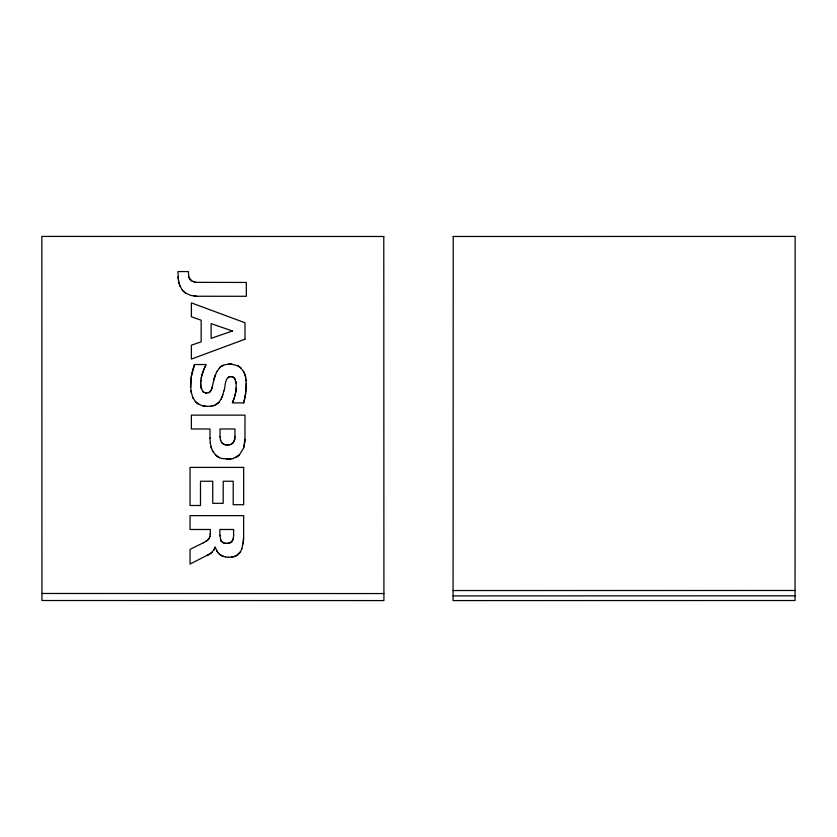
<?xml version="1.0" encoding="UTF-8"?>
<svg xmlns="http://www.w3.org/2000/svg" width="837" height="837" viewBox="0 0 837 837"><rect width="100%" height="100%" fill="white"/><g stroke="black" fill="none" stroke-linecap="round" stroke-linejoin="round"><path stroke-width="1.26" d="M243.63 538.191L243.651 515.644L190.041 515.644L190.041 529.486L210.317 529.486L210.286 534.424M246.319 384.675L246.329 383.712M233.607 535.554L233.607 529.486L219.859 529.486L219.859 535.69M244.969 439.467L244.99 415.131L191.38 415.131L191.38 428.973L209.982 428.973L209.993 438.504M200.713 384.016L200.901 380.333M234.946 436.872L234.956 428.973L220.026 428.973L220.026 436.935M233.607 535.303L233.356 538.39M210.317 533.42L209.888 536.643M234.956 436.621L234.81 438.682M243.63 538.076L241.956 548.706M246.277 386.579L246.298 386.003M243.577 539.562L243.609 538.944M244.969 439.352L243.557 448.098L239.256 455.098A14.177 14.177 0 0 1 235.741 457.557L235.511 457.661M246.204 387.929L246.12 389.09M236.201 388.525L236.243 387.981M243.494 540.88L243.536 540.283M200.775 381.745L200.828 381.097M236.149 389.184L236.097 382.959L234.894 378.92M234.862 438.232L234.622 439.613A7.533 7.533 0 0 1 234.276 440.733L234.13 441.089M245.994 390.46L245.858 391.643M243.379 542.146L243.441 541.581M236.16 389.1L235.521 393.202M236.034 390.251L236.097 389.686M200.89 380.416L201.759 375.656M244.645 443.359L244.718 442.794M243.138 543.998L243.211 543.454M245.691 393.024L244.383 399.95A71.344 71.344 0 0 1 243.912 401.896L243.651 402.879L232.32 402.879L232.853 401.645M233.418 537.982L233.157 539.248M235.856 391.413L235.95 390.848M201.183 378.376L201.298 377.717M244.331 445.2L244.425 444.656M235.657 392.553L235.752 392.019M234.716 439.195L233.481 442.25L231.232 444.227M223.824 391.078C225.77 387.207 224.18 376.817 230.897 376.629M214.115 379.056L211.635 389.09M234.025 398.548L235.532 393.17M235.27 394.332L235.396 393.788M201.445 377.016L201.581 376.399M214 379.548L214.251 378.46M223.845 390.984L222.778 394.98M210.003 536.214L209.449 537.783M233.251 538.882L232.958 539.855M214.23 378.565L216.752 371.618M201.748 375.687L203.82 369.535M201.947 374.986L202.115 374.359M212.316 386.987L212.169 387.51A22.672 22.672 0 0 1 211.792 388.661M222.788 394.938L220.958 399.354M215.004 375.803L215.297 374.945M214.889 547.67L214.324 549.093A10.567 10.567 0 0 1 213.728 550.139L213.54 550.422M234.046 398.506L232.801 401.781M233.596 399.762L233.795 399.197M222.265 396.435L221.742 397.732M211.677 388.975L211.311 389.864M241.966 548.685L240.355 551.939M203.276 370.917L203.527 370.268M233.115 400.986L233.345 400.421M232.989 539.771L230.321 542.774M203.799 369.588L205.525 365.811M204.144 368.793L205.086 366.721M208.675 392.679L208.852 392.595A3.955 3.955 0 0 0 209.512 392.218L211.363 389.739M205.452 365.968L206.184 364.534L194.519 364.534L191.464 375.782L190.7 386.767M209.501 537.699L208.727 538.955M216.616 371.879L220.079 367.276A13.204 13.204 0 0 1 220.947 366.585L224.588 364.786L228.899 364.085A22.923 22.923 0 0 1 231.629 364.158L237.541 365.706A13.444 13.444 0 0 1 240.889 368.029L244.006 372.298M221.104 399.071L219.074 402.137A11.268 11.268 0 0 1 216.03 404.616L215.82 404.721M232.466 540.901L232.393 541.037A4.447 4.447 0 0 1 231.096 542.355M210.788 390.858L210.61 391.12A4.394 4.394 0 0 1 210.024 391.81A4.258 4.258 0 0 1 208.737 392.647L206.32 393.045M240.522 551.688L236.641 555.444M208.915 538.704L207.827 539.928M239.821 552.671L239.141 553.477A10.86 10.86 0 0 1 236.85 555.329L236.044 555.768M233.136 442.7L233.021 442.846A5.985 5.985 0 0 1 231.347 444.175L229.045 444.918M219.137 402.063L214.711 405.244M212.054 552.158L214.042 549.627A9.605 9.605 0 0 0 215.088 546.927L216.94 551.112M219.315 368.008L219.556 367.767A12.136 12.136 0 0 1 223.322 365.256M208.089 539.677L206.634 540.89M239.392 454.962L233.01 458.592M212.179 552.033L210.642 553.351M211.133 552.964L209.909 553.885M210.139 553.728L190.041 564.075L190.041 549.354L203.579 542.669M206.739 540.807L205.818 541.424M206.195 541.183L203.339 542.784M209.417 554.23L209.114 554.429A30.571 30.571 0 0 1 207.66 555.308L207.314 555.506M230.719 542.575L226.597 543.412M236.191 555.695L234.527 556.396M235.636 555.967L233.837 556.615A13.643 13.643 0 0 1 232.634 556.908L231.336 557.107M214.827 405.202L213.309 405.736M213.738 405.6L211.112 406.196M233.533 458.435L230.238 459.126M234.036 556.563L232.435 556.95M211.583 406.123L207.042 406.374M231.88 557.034L228.124 557.243M230.813 459.053L221.721 458.519M227.298 445.022L229.202 444.886M230.489 376.629L231.504 376.671M206.739 393.045L205.724 393.003M228.731 364.095L231.776 364.168M227.779 445.022L225.687 444.865M227.089 543.401L225.687 543.37M453.079 590.545L795.066 590.472M41.934 593.475L383.88 593.559M453.079 595.902L795.066 595.818M196.632 296.256L246.329 296.288L246.329 282.446L196.214 282.362M226.388 459.262L227.298 459.283M228.187 557.243L225.708 557.003M196.705 296.267L191.129 295.513L185.751 293.222A14.574 14.574 0 0 1 182.351 290.146L179.809 285.647M226.063 543.391L224.839 543.255M192.96 397.847L195.555 401.76A13.057 13.057 0 0 0 198.149 403.905L202.177 405.652L207.105 406.374M195.356 296.183L195.921 296.225M194.132 296.068L194.665 296.12M196.266 282.362L192.207 281.19L189.444 278.376A6.78 6.78 0 0 1 189.172 277.779L189.005 277.34M205.316 406.238L204.856 406.186A21.856 21.856 0 0 1 203.255 405.914L202.826 405.819M225.184 543.318L222.862 542.627M231.389 376.66L232.78 377.016A3.756 3.756 0 0 1 233.575 377.456L234.684 378.586M203.381 391.988L205.839 393.013M225.383 556.94L223.301 556.385M225.812 444.886L224.86 444.667M225.226 444.761L223.657 444.165A6.068 6.068 0 0 1 221.972 442.836L221.407 442.093M223.803 543.004L220.999 540.88M232.445 376.891L232.623 376.943A4.227 4.227 0 0 1 234.161 377.947L235.166 379.423M212.839 451.331L215.716 455.098A14.156 14.156 0 0 0 219.242 457.557L221.742 458.519M217.484 551.939L218.593 553.299A13.225 13.225 0 0 0 219.242 553.937L220.874 555.203A10.337 10.337 0 0 0 221.617 555.632L223.469 556.438M223.866 444.269L221.889 442.731M222.527 542.428L222.401 542.355A4.447 4.447 0 0 1 221.083 541.026L219.859 535.303M198.348 404.03L195.324 401.498M185.845 293.285L182.225 289.989M203.663 392.208L202.972 391.632M240.941 368.081L238.461 366.208A12.45 12.45 0 0 0 237.331 365.612M215.664 455.035L218.279 457.023A13.089 13.089 0 0 0 219.461 457.661M203.046 391.706L202.502 391.067M202.711 391.339L200.89 386.652M221.617 442.396L220.434 439.917M217.128 551.405L217.526 551.991M217.16 551.457L216.563 550.453M243.483 371.335L245.063 374.945M212.441 450.568L212.985 451.582M193.242 398.422L192.604 397.031M212.535 450.777L211.322 447.764M180.06 286.285L178.312 279.537L177.999 271.565L188.451 271.565L188.628 275.865M192.719 397.293L191.213 391.998M244.864 374.348L245.325 375.792M211.52 448.391L211.05 446.864M220.591 440.419L220.026 436.621M201.372 388.786L201.309 388.588A15.913 15.913 0 0 1 201.068 387.667L201.026 387.426M245.251 375.541L246.099 379.862M211.123 447.136L210.233 442.564M235.867 381.546L235.95 381.996A19.22 19.22 0 0 1 236.097 382.886L236.128 383.147M191.349 392.752L191.045 390.931M178.553 281.096L178.417 280.322M188.607 275.729L189.392 278.271A6.801 6.801 0 0 0 191.84 280.981M210.328 443.307L209.982 438.086M191.087 391.266L190.69 386.391M200.922 386.82L200.775 385.554M246.057 379.538L246.193 380.877M200.828 386.077L200.723 384.664M246.172 380.626L245.659 393.223A81.963 81.963 0 0 1 243.64 402.879M200.702 383.733L200.734 384.821M229.328 543.129A9.416 9.416 0 0 1 228.375 543.307M220.811 540.535A7.219 7.219 0 0 1 220.445 539.645M222.945 556.26A11.854 11.854 0 0 1 218.164 552.828M244.938 440.199A32.842 32.842 0 0 1 244.791 442.103M244.195 445.818A21.647 21.647 0 0 1 243.766 447.429M229.652 459.189A27.171 27.171 0 0 1 228.438 459.272M245.471 376.357A28.406 28.406 0 0 1 245.743 377.592M235.113 394.959A38.837 38.837 0 0 1 234.622 396.707M214.398 377.895A33.334 33.334 0 0 1 214.816 376.43M202.334 373.637A39.266 39.266 0 0 1 203.004 371.649M228.009 377.508A3.746 3.746 0 0 1 229.223 376.838M190.606 386.391A58.381 58.381 0 0 1 194.582 364.555M194.979 282.174A8.579 8.579 0 0 1 194.079 281.954M179.275 284.141A27.307 27.307 0 0 1 178.909 282.801M178.187 278.48A43.524 43.524 0 0 1 178.061 276.869M453.215 236.484L453.079 600.589L795.056 600.516L795.15 236.411L453.215 236.484M244.99 339.226L191.38 359.094L191.38 345.21L201.162 341.82L201.162 320.205L191.38 316.773L191.38 302.889L244.99 322.758L244.99 339.226M232.445 330.992L211.112 338.347L211.112 323.637L232.445 330.992M383.785 236.484L41.85 236.411L41.944 600.516L383.921 600.589L383.785 236.484M243.651 467.402L190.041 467.402L190.041 505.496L200.493 505.496L200.493 481.244L212.744 481.244L212.744 503.319L223.197 503.319L223.197 481.244L233.199 481.244L233.199 504.701L243.651 504.701L243.651 467.402"/></g></svg>
